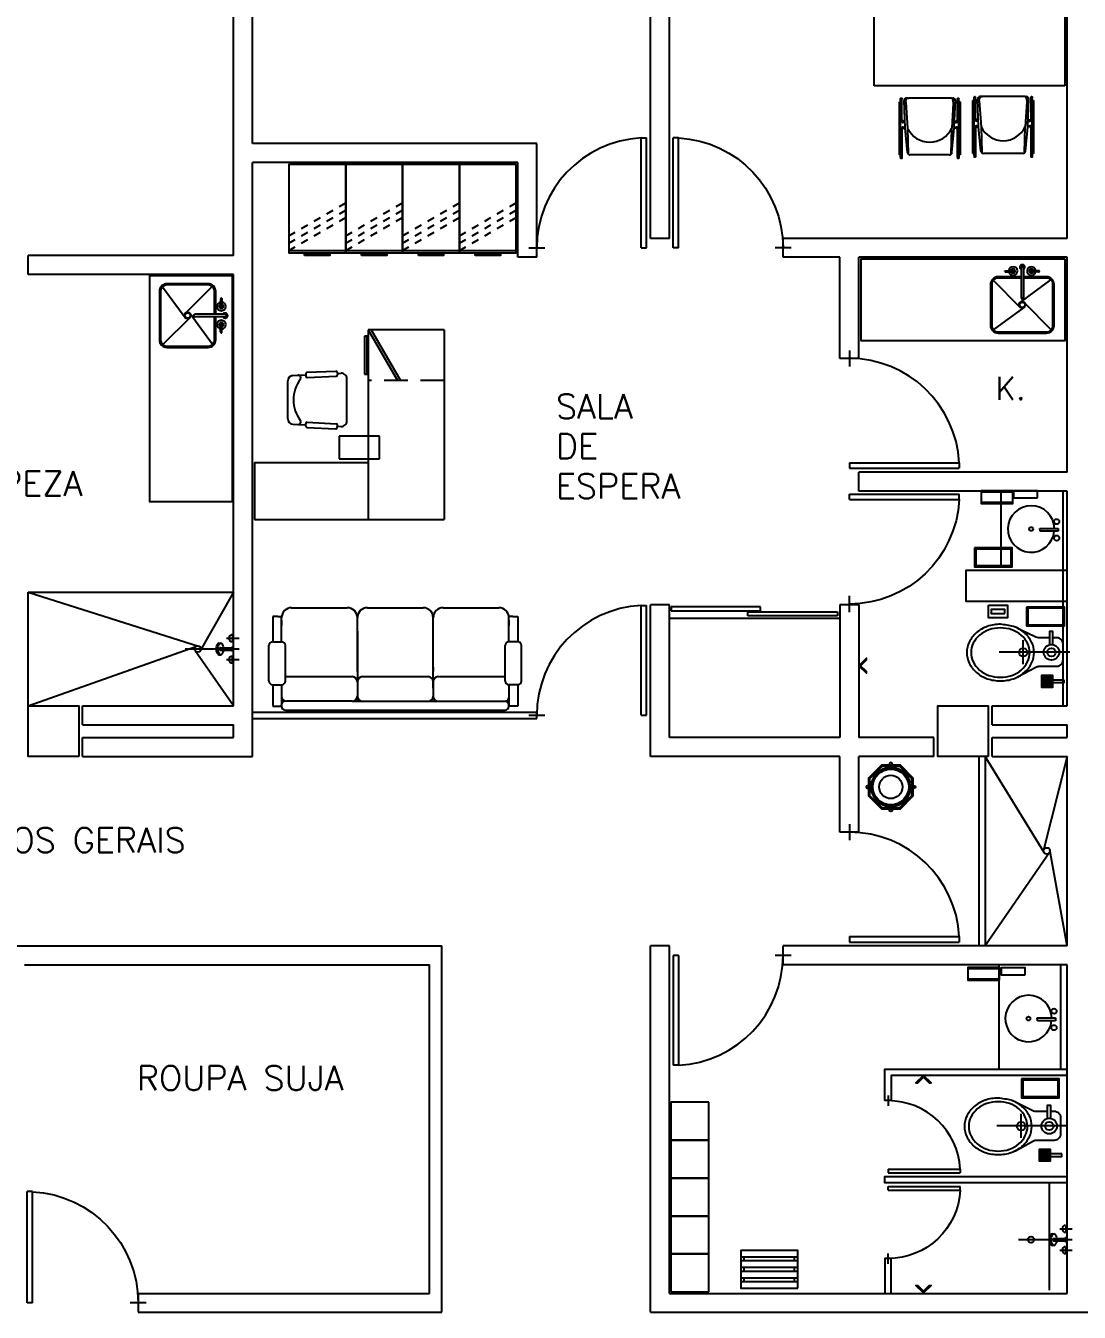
# Model space of a CAD drawing. Extents: x -358 to -207, y -206 to -105.
# Drawn here: x -263.73 to -255.39, y -123.78 to -113.6 of the extents above; entities that cross this region are included whole.
import ezdxf
from ezdxf.enums import TextEntityAlignment as Align

# ---------------------------------------------------------------- set-up
doc = ezdxf.new("R2010")
doc.units = 0
doc.header["$LTSCALE"] = 1.5
doc.header["$MEASUREMENT"] = 0
doc.linetypes.add('HIDDEN2', pattern=[0.1875, 0.125, -0.0625])
doc.layers.get('0').update_dxf_attribs({"linetype": 'CONTINUOUS'})
for name, color, linetype in [('8CMOB01', 8, 'CONTINUOUS'), ('9CCOLUMNA', 5, 'CONTINUOUS'), ('CCCANCEL', 6, 'CONTINUOUS'), ('CCPTAS', 6, 'CONTINUOUS'), ('MSAN', 6, 'CONTINUOUS'), ('MURETE', 4, 'CONTINUOUS'), ('RCMURO01', 3, 'CONTINUOUS'), ('ZCTEXT01', 2, 'CONTINUOUS')]:
    doc.layers.add(name, color=color, linetype=linetype)
doc.styles.add('REG-60', font='ROMANS.shx', dxfattribs={"height": 0.195})
doc.styles.add('REG-80', font='ROMANS.shx', dxfattribs={"height": 0.27})

# ---------------------------------------------------------------- blocks, each defined once
blk = doc.blocks.new('PTA-D')
for p, q in [((0.95, 0), (0.95, 1)), ((0.95, 1), (1, 1)), ((1, 0), (1, 1)), ((-0.073, 0), (0.073, 0)), ((0.95, 0), (1, 0))]:
    blk.add_line(p, q)
blk.add_arc((1.002, -0.001), 1.002, 92.9928, 179.9448)
blk = doc.blocks.new('TARJA')
for p, q in [((-0.014, -0.022), (-0.227, 0.194)), ((0.23, 0.196), (-0.014, 0.018)), ((0.232, -0.198), (0.019, 0.018)), ((0.019, -0.022), (-0.225, -0.2)), ((-0.008, -0.3), (-0.008, -0.06)), ((0.012, -0.3), (0.012, -0.06)), ((-0.134, -0.27), (-0.134, -0.273)), ((-0.134, -0.273), (-0.054, -0.273)), ((-0.127, -0.263), (-0.055, -0.263)), ((0.139, -0.273), (0.058, -0.273)), ((0.132, -0.263), (0.059, -0.263)), ((0.139, -0.27), (0.139, -0.273))]:
    blk.add_line(p, q)
for points in [[(0.012, -0.225), (0.194, -0.225, 0.414214), (0.254, -0.165), (0.254, 0.161, 0.414214), (0.194, 0.221), (-0.19, 0.221, 0.414214), (-0.25, 0.161), (-0.25, -0.165, 0.414214), (-0.19, -0.225), (-0.007, -0.225)], [(0.012, -0.215), (0.194, -0.215, 0.414214), (0.244, -0.165), (0.244, 0.161, 0.414214), (0.194, 0.211), (-0.19, 0.211, 0.414214), (-0.24, 0.161), (-0.24, -0.165, 0.414214), (-0.19, -0.215), (-0.007, -0.215)]]:
    blk.add_lwpolyline(points, format="xyb")
for radius in [0.026, 0.021]:
    blk.add_circle((0.002, -0.002), radius)
for centre, radius, start, end in [((0.002, -0.06), 0.01, 0, 180), ((-0.127, -0.27), 0.00711, 89.9822, 179.9822), ((-0.07, -0.27), 0.0345, 185.2545, 168.7617), ((-0.07, -0.27), 0.0167, 190.9013, 156.3336), ((0.002, -0.3), 0.02, 120, 60), ((0.002, -0.3), 0.01, 180, 0), ((0.075, -0.27), 0.0345, 11.2383, 354.7455), ((0.075, -0.27), 0.0167, 23.6664, 349.0987), ((0.132, -0.27), 0.00711, 0.0178, 90.0178)]:
    blk.add_arc(centre, radius, start, end)
blk = doc.blocks.new('VB')
at = {"layer": 'MSAN'}
for p, q in [((-0.154, 0.147), (-0.138, 0.164)), ((-0.053, 0.046), (-0.154, 0.147)), ((-0.138, 0.164), (-0.037, 0.063)), ((-0.037, 0.063), (-0.053, 0.046))]:
    blk.add_line(p, q, dxfattribs=at)
blk.add_lwpolyline([(-0.128, 0.121), (-0.128, 0.121)], dxfattribs=at)
for centre, radius in [((-0.092, 0.194), 0.0208), ((-0.184, 0.102), 0.0208), ((0, 0), 0.0154)]:
    blk.add_circle(centre, radius, dxfattribs=at)
blk.add_arc((0, 0), 0.184, 136.4231, 129.262, dxfattribs=at)
blk = doc.blocks.new('PAP')
at = {"layer": 'MSAN', "color": 6}
for points in [[(0.144, -0.077), (0.144, 0.073), (-0.156, 0.073), (-0.156, -0.077)], [(0.134, -0.067), (0.134, 0.063), (-0.146, 0.063), (-0.146, -0.067)]]:
    blk.add_lwpolyline(points, close=True, dxfattribs=at)
blk = doc.blocks.new('6')
at = {"layer": 'MSAN'}
blk.add_lwpolyline([(0.014, 0), (0.06, 0.046), (0.06, 0.06), (0, 0), (0.06, -0.06), (0.06, -0.046)], close=True, dxfattribs=at)
blk = doc.blocks.new('BA')
at = {"layer": 'MSAN'}
for p, q in [((-0.227, 0.097), (0.223, 0.097)), ((0.223, 0.064), (-0.227, 0.064)), ((-0.227, 0.014), (0.223, 0.014)), ((-0.202, 0.064), (-0.202, 0.097)), ((-0.202, -0.019), (-0.202, 0.014)), ((0.198, 0.064), (0.198, 0.097)), ((0.198, -0.019), (0.198, 0.014)), ((0.223, -0.019), (-0.227, -0.019)), ((-0.227, -0.069), (0.223, -0.069)), ((0.223, -0.102), (-0.227, -0.102)), ((-0.202, -0.102), (-0.202, -0.069)), ((0.198, -0.102), (0.198, -0.069))]:
    blk.add_line(p, q, dxfattribs=at)
blk.add_lwpolyline([(0.223, -0.152), (0.223, -0.102), (0.223, -0.069), (0.223, -0.019), (0.223, 0.014), (0.223, 0.064), (0.223, 0.097), (0.223, 0.148), (-0.227, 0.148), (-0.227, 0.097), (-0.227, 0.064), (-0.227, 0.014), (-0.227, -0.019), (-0.227, -0.069), (-0.227, -0.102), (-0.227, -0.152)], close=True, dxfattribs=at)
blk = doc.blocks.new('J')
at = {"layer": 'MSAN'}
blk.add_lwpolyline([(-0.026, -0.097), (0.03, -0.097), (0.03, 0.093), (-0.026, 0.093)], close=True, dxfattribs=at)
blk = doc.blocks.new('8')
at = {"layer": 'MSAN'}
for p, q in [((0.123, 0.04), (-0.127, 0.04)), ((-0.127, -0.04), (0.123, -0.04))]:
    blk.add_line(p, q, dxfattribs=at)
blk.add_lwpolyline([(0.123, -0.05), (0.123, 0.05), (-0.127, 0.05), (-0.127, -0.05)], close=True, dxfattribs=at)
blk = doc.blocks.new('4')
at = {"layer": 'MSAN'}
for p, q in [((0, 0.045), (0, -0.514)), ((-0.054, -0.088), (-0.163, -0.088)), ((0.276, -0.102), (0.186, -0.102)), ((0.241, -0.09), (0.221, -0.09)), ((-0.163, -0.115), (-0.056, -0.115)), ((0.276, -0.112), (0.186, -0.112)), ((0.276, -0.122), (0.186, -0.122)), ((0.276, -0.132), (0.186, -0.132)), ((0.276, -0.142), (0.186, -0.142)), ((0.276, -0.152), (0.186, -0.152)), ((0.276, -0.162), (0.186, -0.162)), ((0.276, -0.172), (0.186, -0.172)), ((0.095, -0.323), (-0.096, -0.323))]:
    blk.add_line(p, q, dxfattribs=at)
blk.add_lwpolyline([(0.221, 0), (0.221, -0.09), (0.186, -0.09), (0.186, -0.18), (0.276, -0.18), (0.276, -0.09), (0.241, -0.09), (0.241, 0)], close=True, dxfattribs=at)
blk.add_lwpolyline([(0.196, -0.368), (0.118, -0.224, -0.124861), (0.112, -0.2), (0.112, -0.058, 0.414214), (0.063, -0.008), (-0.064, -0.008, 0.414214), (-0.114, -0.058), (-0.114, -0.088), (-0.163, -0.088), (-0.163, -0.115), (-0.114, -0.115), (-0.114, -0.202, -0.109858), (-0.118, -0.223), (-0.174, -0.341, 0.061992), (-0.203, -0.4, 0.020986), (-0.221, -0.504, 0.083945), (-0.203, -0.608, 0.09123), (-0.155, -0.693, 0.103863), (-0.08, -0.751, 0.114983), (0.003, -0.771, 0.114983), (0.087, -0.751, 0.103863), (0.162, -0.693, 0.09123), (0.21, -0.608, 0.083945), (0.227, -0.504, 0.083945), (0.21, -0.4, 0.048605), (0.188, -0.353)], format="xyb", dxfattribs=at)
for points in [[(-0.08, -0.751, 0.114983), (0.003, -0.771, 0.114983), (0.087, -0.751, 0.103863), (0.162, -0.693, 0.09123), (0.21, -0.608, 0.083945), (0.227, -0.504, 0.083945), (0.21, -0.4, 0.09123), (0.162, -0.316, 0.103863), (0.087, -0.257, 0.114983), (0.003, -0.238, 0.114983), (-0.08, -0.257, 0.103863), (-0.155, -0.316, 0.09123), (-0.203, -0.4, 0.020986), (-0.221, -0.504, 0.083945), (-0.203, -0.608, 0.09123), (-0.155, -0.693, 0.103863)], [(0.003, -0.272, 0.114859), (-0.07, -0.289, 0.103833), (-0.135, -0.34, 0.091287), (-0.177, -0.414, 0.084042), (-0.192, -0.504, 0.084042), (-0.177, -0.595, 0.091287), (-0.135, -0.669, 0.103833), (-0.07, -0.72, 0.114859), (0.003, -0.737, 0.114859), (0.077, -0.72, 0.103833), (0.142, -0.669, 0.091287), (0.184, -0.595, 0.084042), (0.199, -0.504, 0.084042), (0.184, -0.414, 0.091287), (0.142, -0.34, 0.103833), (0.077, -0.289, 0.114859)]]:
    blk.add_lwpolyline(points, format="xyb", close=True, dxfattribs=at)
for centre, radius in [((0.001, -0.1), 0.0616), ((0.001, -0.1), 0.0329), ((0.002, -0.323), 0.0335)]:
    blk.add_circle(centre, radius, dxfattribs=at)
blk = doc.blocks.new('2')
at = {"layer": 'MSAN'}
for points in [[(0.067, -0.053), (-0.083, -0.053), (-0.083, 0.047), (0.067, 0.047)], [(-0.063, 0.012), (-0.063, -0.018), (0.047, -0.018), (0.047, 0.012)]]:
    blk.add_lwpolyline(points, close=True, dxfattribs=at)

msp = doc.modelspace()

# ---------------------------------------------------------------- linework, layer by layer
at = {"layer": '8CMOB01', "color": 8}
for p, q in [((-257.013, -114.072), (-257.013, -113.322)), ((-255.503, -113.322), (-255.503, -114.072)), ((-255.503, -114.072), (-257.013, -114.072)), ((-256.804, -114.199), (-256.814, -114.199)), ((-256.814, -114.619), (-256.814, -114.199)), ((-256.804, -114.181), (-256.804, -114.173)), ((-256.804, -114.342), (-256.804, -114.181)), ((-256.794, -114.181), (-256.794, -114.173)), ((-256.794, -114.342), (-256.794, -114.181)), ((-256.769, -114.409), (-256.777, -114.19)), ((-256.764, -114.202), (-256.764, -114.189)), ((-256.764, -114.202), (-256.749, -114.409)), ((-256.749, -114.169), (-256.757, -114.169)), ((-256.749, -114.169), (-256.738, -114.169)), ((-256.408, -114.169), (-256.744, -114.169)), ((-256.417, -114.169), (-256.417, -114.169)), ((-256.399, -114.169), (-256.417, -114.169)), ((-256.399, -114.169), (-256.391, -114.169)), ((-256.388, -114.209), (-256.399, -114.409)), ((-256.388, -114.198), (-256.388, -114.189)), ((-256.388, -114.198), (-256.388, -114.209)), ((-256.379, -114.399), (-256.371, -114.19)), ((-256.354, -114.18), (-256.354, -114.173)), ((-256.354, -114.18), (-256.354, -114.18)), ((-256.354, -114.342), (-256.354, -114.18)), ((-256.354, -114.18), (-256.354, -114.342)), ((-256.344, -114.18), (-256.344, -114.173)), ((-256.344, -114.18), (-256.344, -114.18)), ((-256.344, -114.342), (-256.344, -114.18)), ((-256.344, -114.199), (-256.344, -114.18)), ((-256.334, -114.199), (-256.344, -114.199)), ((-256.334, -114.199), (-256.344, -114.199)), ((-256.334, -114.199), (-256.344, -114.199)), ((-256.344, -114.199), (-256.344, -114.229)), ((-256.334, -114.199), (-256.344, -114.199)), ((-256.334, -114.199), (-256.344, -114.199)), ((-256.334, -114.619), (-256.334, -114.199)), ((-256.334, -114.199), (-256.334, -114.619)), ((-256.222, -114.188), (-256.232, -114.188)), ((-256.232, -114.608), (-256.232, -114.188)), ((-256.222, -114.17), (-256.222, -114.162)), ((-256.222, -114.331), (-256.222, -114.17)), ((-256.212, -114.17), (-256.212, -114.162)), ((-256.212, -114.331), (-256.212, -114.17)), ((-256.187, -114.398), (-256.195, -114.179)), ((-256.182, -114.191), (-256.182, -114.178)), ((-256.182, -114.191), (-256.167, -114.398)), ((-256.167, -114.158), (-256.175, -114.158)), ((-256.167, -114.158), (-256.157, -114.158)), ((-255.826, -114.158), (-256.162, -114.158)), ((-255.835, -114.158), (-255.835, -114.158)), ((-255.817, -114.158), (-255.835, -114.158)), ((-255.817, -114.158), (-255.809, -114.158)), ((-255.806, -114.198), (-255.817, -114.398)), ((-255.806, -114.187), (-255.806, -114.178)), ((-255.806, -114.187), (-255.806, -114.198)), ((-255.797, -114.388), (-255.789, -114.179)), ((-255.772, -114.169), (-255.772, -114.162)), ((-255.772, -114.169), (-255.772, -114.169)), ((-255.772, -114.331), (-255.772, -114.169)), ((-255.772, -114.169), (-255.772, -114.331)), ((-255.762, -114.169), (-255.762, -114.162)), ((-255.762, -114.169), (-255.762, -114.169)), ((-255.762, -114.331), (-255.762, -114.169)), ((-255.762, -114.188), (-255.762, -114.169)), ((-255.752, -114.188), (-255.762, -114.188)), ((-255.752, -114.188), (-255.762, -114.188)), ((-255.752, -114.188), (-255.762, -114.188)), ((-255.762, -114.188), (-255.762, -114.218)), ((-255.752, -114.188), (-255.762, -114.188)), ((-255.752, -114.188), (-255.762, -114.188)), ((-255.752, -114.608), (-255.752, -114.188)), ((-255.752, -114.188), (-255.752, -114.608)), ((-256.804, -114.421), (-256.804, -114.324)), ((-256.771, -114.352), (-256.784, -114.352)), ((-256.377, -114.352), (-256.364, -114.352)), ((-256.344, -114.419), (-256.344, -114.342)), ((-256.222, -114.41), (-256.222, -114.313)), ((-256.222, -114.388), (-256.222, -114.351)), ((-256.189, -114.341), (-256.202, -114.341)), ((-256.189, -114.351), (-256.202, -114.351)), ((-255.795, -114.341), (-255.782, -114.341)), ((-255.795, -114.351), (-255.782, -114.351)), ((-255.772, -114.351), (-255.772, -114.351)), ((-255.762, -114.408), (-255.762, -114.331)), ((-256.804, -114.399), (-256.804, -114.362)), ((-256.804, -114.399), (-256.804, -114.421)), ((-256.804, -114.409), (-256.804, -114.399)), ((-256.804, -114.409), (-256.804, -114.43)), ((-256.804, -114.636), (-256.804, -114.419)), ((-256.804, -114.43), (-256.804, -114.644)), ((-256.794, -114.619), (-256.794, -114.419)), ((-256.794, -114.419), (-256.794, -114.435)), ((-256.794, -114.435), (-256.794, -114.619)), ((-256.771, -114.362), (-256.784, -114.362)), ((-256.784, -114.399), (-256.769, -114.399)), ((-256.784, -114.409), (-256.769, -114.409)), ((-256.769, -114.409), (-256.784, -114.409)), ((-256.75, -114.599), (-256.769, -114.409)), ((-256.749, -114.409), (-256.744, -114.613)), ((-256.404, -114.613), (-256.399, -114.409)), ((-256.399, -114.409), (-256.399, -114.409)), ((-256.398, -114.599), (-256.379, -114.409)), ((-256.379, -114.399), (-256.379, -114.409)), ((-256.379, -114.399), (-256.364, -114.399)), ((-256.364, -114.409), (-256.379, -114.409)), ((-256.364, -114.409), (-256.379, -114.409)), ((-256.377, -114.362), (-256.364, -114.362)), ((-256.354, -114.362), (-256.354, -114.362)), ((-256.354, -114.419), (-256.354, -114.636)), ((-256.354, -114.637), (-256.354, -114.419)), ((-256.344, -114.419), (-256.344, -114.636)), ((-256.222, -114.388), (-256.222, -114.41)), ((-256.222, -114.398), (-256.222, -114.388)), ((-256.222, -114.398), (-256.222, -114.419)), ((-256.222, -114.625), (-256.222, -114.408)), ((-256.222, -114.419), (-256.222, -114.633)), ((-256.212, -114.608), (-256.212, -114.408)), ((-256.212, -114.408), (-256.212, -114.425)), ((-256.212, -114.425), (-256.212, -114.608)), ((-256.202, -114.388), (-256.188, -114.388)), ((-256.202, -114.398), (-256.187, -114.398)), ((-256.187, -114.398), (-256.202, -114.398)), ((-256.168, -114.589), (-256.187, -114.398)), ((-256.167, -114.398), (-256.162, -114.602)), ((-255.823, -114.602), (-255.817, -114.398)), ((-255.817, -114.398), (-255.817, -114.398)), ((-255.816, -114.589), (-255.797, -114.398)), ((-255.797, -114.388), (-255.797, -114.398)), ((-255.797, -114.388), (-255.782, -114.388)), ((-255.782, -114.398), (-255.797, -114.398)), ((-255.782, -114.398), (-255.797, -114.398)), ((-255.772, -114.408), (-255.772, -114.625)), ((-255.772, -114.626), (-255.772, -114.408)), ((-255.762, -114.408), (-255.762, -114.625)), ((-256.804, -114.619), (-256.814, -114.619)), ((-256.804, -114.636), (-256.804, -114.644)), ((-256.794, -114.619), (-256.794, -114.636)), ((-256.794, -114.636), (-256.794, -114.644)), ((-256.418, -114.619), (-256.73, -114.619)), ((-256.398, -114.599), (-256.398, -114.599)), ((-256.354, -114.636), (-256.354, -114.633)), ((-256.354, -114.637), (-256.354, -114.64)), ((-256.354, -114.64), (-256.354, -114.644)), ((-256.344, -114.619), (-256.344, -114.589)), ((-256.334, -114.619), (-256.344, -114.619)), ((-256.334, -114.619), (-256.344, -114.619)), ((-256.344, -114.619), (-256.344, -114.636)), ((-256.334, -114.619), (-256.344, -114.619)), ((-256.334, -114.619), (-256.344, -114.619)), ((-256.334, -114.619), (-256.344, -114.619)), ((-256.344, -114.635), (-256.344, -114.644)), ((-256.344, -114.635), (-256.344, -114.636)), ((-256.222, -114.608), (-256.232, -114.608)), ((-256.222, -114.625), (-256.222, -114.633)), ((-256.212, -114.608), (-256.212, -114.625)), ((-256.212, -114.625), (-256.212, -114.633)), ((-255.836, -114.608), (-256.148, -114.608)), ((-255.816, -114.589), (-255.816, -114.589)), ((-255.772, -114.625), (-255.772, -114.622)), ((-255.772, -114.626), (-255.772, -114.629)), ((-255.772, -114.629), (-255.772, -114.633)), ((-255.762, -114.608), (-255.762, -114.578)), ((-255.752, -114.608), (-255.762, -114.608)), ((-255.752, -114.608), (-255.762, -114.608)), ((-255.762, -114.608), (-255.762, -114.625)), ((-255.752, -114.608), (-255.762, -114.608)), ((-255.752, -114.608), (-255.762, -114.608)), ((-255.752, -114.608), (-255.762, -114.608)), ((-255.762, -114.624), (-255.762, -114.633)), ((-255.762, -114.624), (-255.762, -114.625)), ((-261.048, -116.055), (-261.048, -116.355)), ((-261.028, -116.055), (-261.048, -116.055)), ((-261.028, -116.355), (-261.028, -116.055)), ((-261.018, -116.005), (-261.018, -117.505)), ((-261.018, -116.005), (-260.787, -116.405)), ((-260.418, -116.005), (-261.018, -116.005)), ((-260.995, -116.005), (-260.764, -116.405)), ((-260.418, -116.005), (-260.418, -117.505)), ((-261.615, -116.365), (-261.514, -116.36)), ((-261.514, -116.35), (-261.513, -116.37)), ((-261.505, -116.34), (-261.275, -116.33)), ((-261.503, -116.38), (-261.273, -116.37)), ((-261.264, -116.339), (-261.263, -116.359)), ((-261.264, -116.349), (-261.233, -116.348)), ((-261.188, -116.726), (-261.188, -116.39)), ((-261.048, -116.355), (-261.028, -116.355)), ((-261.656, -116.709), (-261.656, -116.408)), ((-261.615, -116.751), (-261.514, -116.756)), ((-261.514, -116.766), (-261.513, -116.746)), ((-261.505, -116.776), (-261.275, -116.787)), ((-261.503, -116.736), (-261.273, -116.747)), ((-261.264, -116.777), (-261.263, -116.757)), ((-261.264, -116.767), (-261.233, -116.769)), ((-260.929, -116.845), (-261.249, -116.845)), ((-261.249, -116.845), (-261.249, -117.025)), ((-260.929, -117.025), (-260.929, -116.845)), ((-261.918, -117.055), (-261.918, -117.505)), ((-261.918, -117.055), (-261.018, -117.055)), ((-261.249, -117.025), (-260.929, -117.025)), ((-261.918, -117.505), (-260.418, -117.505)), ((-261.625, -118.203), (-261.185, -118.203)), ((-261.025, -118.203), (-260.585, -118.203)), ((-260.871, -118.203), (-260.871, -118.203)), ((-260.425, -118.203), (-259.985, -118.203)), ((-260.425, -118.203), (-259.985, -118.203)), ((-257.914, -118.197), (-258.62, -118.197)), ((-258.62, -118.197), (-258.62, -118.227)), ((-257.914, -118.227), (-257.914, -118.197)), ((-261.775, -118.273), (-261.775, -118.473)), ((-261.735, -118.273), (-261.775, -118.273)), ((-261.735, -118.273), (-261.705, -118.273)), ((-261.705, -118.303), (-261.705, -118.283)), ((-261.705, -118.303), (-261.705, -118.344)), ((-261.705, -118.473), (-261.705, -118.303)), ((-261.105, -118.388), (-261.105, -118.283)), ((-260.505, -118.388), (-260.505, -118.283)), ((-259.875, -118.273), (-259.905, -118.273)), ((-259.905, -118.303), (-259.905, -118.283)), ((-259.905, -118.388), (-259.905, -118.283)), ((-259.905, -118.473), (-259.905, -118.303)), ((-259.905, -118.303), (-259.905, -118.344)), ((-259.875, -118.273), (-259.835, -118.273)), ((-259.835, -118.273), (-259.835, -118.473)), ((-258.635, -118.287), (-257.285, -118.287)), ((-258.62, -118.227), (-257.914, -118.227)), ((-258.014, -118.267), (-258.014, -118.237)), ((-258.014, -118.237), (-257.303, -118.237)), ((-257.303, -118.267), (-258.014, -118.267)), ((-257.303, -118.237), (-257.303, -118.267)), ((-261.105, -118.709), (-261.105, -118.353)), ((-261.105, -118.388), (-261.105, -118.943)), ((-260.505, -118.839), (-260.505, -118.353)), ((-261.805, -118.783), (-261.805, -118.503)), ((-261.775, -118.473), (-261.705, -118.473)), ((-261.675, -118.783), (-261.675, -118.503)), ((-259.935, -118.783), (-259.935, -118.503)), ((-259.835, -118.473), (-259.905, -118.473)), ((-259.805, -118.783), (-259.805, -118.503)), ((-261.105, -118.673), (-261.105, -118.82)), ((-260.505, -118.673), (-260.505, -118.709)), ((-261.775, -118.813), (-261.775, -118.983)), ((-261.775, -118.813), (-261.705, -118.813)), ((-261.705, -118.813), (-261.705, -118.903)), ((-261.674, -118.749), (-261.145, -118.749)), ((-261.105, -118.789), (-261.105, -118.903)), ((-261.065, -118.749), (-260.545, -118.749)), ((-260.505, -118.789), (-260.505, -118.903)), ((-260.465, -118.749), (-259.933, -118.749)), ((-259.835, -118.813), (-259.905, -118.813)), ((-259.905, -118.813), (-259.905, -118.984)), ((-259.905, -118.817), (-259.905, -118.914)), ((-259.835, -118.813), (-259.835, -118.983)), ((-261.705, -118.903), (-261.705, -118.983)), ((-261.775, -118.983), (-261.705, -118.983)), ((-261.705, -118.983), (-261.705, -118.973)), ((-261.675, -119.013), (-259.935, -119.013)), ((-261.146, -118.944), (-261.057, -118.944)), ((-261.057, -118.944), (-259.935, -118.944)), ((-260.546, -118.944), (-260.457, -118.944)), ((-259.905, -118.983), (-259.905, -118.974)), ((-259.835, -118.983), (-259.905, -118.983))]:
    msp.add_line(p, q, dxfattribs=at)
at = {"layer": '8CMOB01'}
for p, q in [((-261.347, -115.087), (-261.297, -115.058)), ((-261.247, -115.029), (-261.197, -115)), ((-261.247, -115.087), (-261.197, -115.058)), ((-260.897, -115.087), (-260.847, -115.058)), ((-260.797, -115.029), (-260.747, -115)), ((-260.797, -115.087), (-260.747, -115.058)), ((-260.447, -115.087), (-260.397, -115.058)), ((-260.347, -115.029), (-260.297, -115)), ((-260.347, -115.087), (-260.297, -115.058)), ((-259.997, -115.087), (-259.947, -115.058)), ((-259.897, -115.029), (-259.847, -115)), ((-259.897, -115.087), (-259.847, -115.058)), ((-261.447, -115.145), (-261.397, -115.116)), ((-261.347, -115.145), (-261.297, -115.116)), ((-261.247, -115.145), (-261.197, -115.116)), ((-260.997, -115.145), (-260.947, -115.116)), ((-260.897, -115.145), (-260.847, -115.116)), ((-260.797, -115.145), (-260.747, -115.116)), ((-260.547, -115.145), (-260.497, -115.116)), ((-260.447, -115.145), (-260.397, -115.116)), ((-260.347, -115.145), (-260.297, -115.116)), ((-260.097, -115.145), (-260.047, -115.116)), ((-259.997, -115.145), (-259.947, -115.116)), ((-259.897, -115.145), (-259.847, -115.116)), ((-261.647, -115.26), (-261.597, -115.231)), ((-261.547, -115.202), (-261.497, -115.173)), ((-261.547, -115.26), (-261.497, -115.231)), ((-261.447, -115.202), (-261.397, -115.173)), ((-261.447, -115.26), (-261.397, -115.231)), ((-261.347, -115.202), (-261.297, -115.173)), ((-261.197, -115.26), (-261.147, -115.231)), ((-261.097, -115.202), (-261.047, -115.173)), ((-261.097, -115.26), (-261.047, -115.231)), ((-260.997, -115.202), (-260.947, -115.173)), ((-260.997, -115.26), (-260.947, -115.231)), ((-260.897, -115.202), (-260.847, -115.173)), ((-260.747, -115.26), (-260.697, -115.231)), ((-260.647, -115.202), (-260.597, -115.173)), ((-260.647, -115.26), (-260.597, -115.231)), ((-260.547, -115.202), (-260.497, -115.173)), ((-260.547, -115.26), (-260.497, -115.231)), ((-260.447, -115.202), (-260.397, -115.173)), ((-260.297, -115.26), (-260.247, -115.231)), ((-260.197, -115.202), (-260.147, -115.173)), ((-260.197, -115.26), (-260.147, -115.231)), ((-260.097, -115.202), (-260.047, -115.173)), ((-260.097, -115.26), (-260.047, -115.231)), ((-259.997, -115.202), (-259.947, -115.173)), ((-261.647, -115.318), (-261.597, -115.289)), ((-261.647, -115.375), (-261.597, -115.347)), ((-261.547, -115.318), (-261.497, -115.289)), ((-261.197, -115.318), (-261.147, -115.289)), ((-261.197, -115.375), (-261.147, -115.347)), ((-261.097, -115.318), (-261.047, -115.289)), ((-260.747, -115.318), (-260.697, -115.289)), ((-260.747, -115.375), (-260.697, -115.347)), ((-260.647, -115.318), (-260.597, -115.289)), ((-260.297, -115.318), (-260.247, -115.289)), ((-260.297, -115.375), (-260.247, -115.347)), ((-260.197, -115.318), (-260.147, -115.289)), ((-261.647, -115.375), (-261.197, -115.375)), ((-261.197, -115.375), (-260.747, -115.375)), ((-260.747, -115.375), (-260.297, -115.375)), ((-260.297, -115.375), (-259.847, -115.375))]:
    msp.add_line(p, q, dxfattribs=at)
at = {"layer": '8CMOB01', "color": 8, "linetype": 'HIDDEN2'}
msp.add_line((-260.418, -116.405), (-261.018, -116.405), dxfattribs=at)
at = {"layer": '8CMOB01', "color": 8, "linetype": 'Continuous'}
msp.add_line((-261.145, -118.943), (-261.665, -118.943), dxfattribs=at)
at = {"layer": '8CMOB01'}
for points in [[(-261.197, -114.695), (-261.647, -114.695), (-261.647, -115.395), (-261.197, -115.395)], [(-260.747, -114.695), (-261.197, -114.695), (-261.197, -115.395), (-260.747, -115.395)], [(-260.297, -114.695), (-260.747, -114.695), (-260.747, -115.395), (-260.297, -115.395)], [(-259.847, -114.695), (-260.297, -114.695), (-260.297, -115.395), (-259.847, -115.395)], [(-261.522, -115.415), (-261.522, -115.405), (-261.322, -115.405), (-261.322, -115.415)], [(-261.072, -115.415), (-261.072, -115.405), (-260.872, -115.405), (-260.872, -115.415)], [(-260.622, -115.415), (-260.622, -115.405), (-260.422, -115.405), (-260.422, -115.415)], [(-260.172, -115.415), (-260.172, -115.405), (-259.972, -115.405), (-259.972, -115.415)], [(-262.097, -117.365), (-262.747, -117.365), (-262.747, -115.574), (-262.097, -115.574)], [(-257.057, -119.695), (-257.057, -119.55), (-256.954, -119.447), (-256.809, -119.447), (-256.707, -119.55), (-256.707, -119.695), (-256.809, -119.797), (-256.954, -119.797)], [(-257.047, -119.691), (-257.047, -119.554), (-256.95, -119.457), (-256.814, -119.457), (-256.717, -119.554), (-256.717, -119.691), (-256.814, -119.787), (-256.95, -119.787)], [(-257.037, -119.637), (-257.042, -119.637), (-257.042, -119.607), (-257.037, -119.607)], [(-256.727, -119.637), (-256.722, -119.637), (-256.722, -119.607), (-256.727, -119.607)]]:
    msp.add_lwpolyline(points, close=True, dxfattribs=at)
at = {"layer": '8CMOB01', "color": 8}
msp.add_lwpolyline([(-255.505, -115.442), (-255.505, -116.092), (-257.117, -116.092), (-257.117, -115.442)], close=True, dxfattribs=at)
at = {"layer": '8CMOB01'}
for points in [[(-256.872, -119.447), (-256.872, -119.437, 1), (-256.892, -119.437), (-256.892, -119.447)], [(-257.057, -119.612), (-257.067, -119.612, 1), (-257.067, -119.632), (-257.057, -119.632)], [(-257.037, -119.622), (-257.032, -119.622, 1), (-256.732, -119.622), (-256.727, -119.622)], [(-256.707, -119.612), (-256.697, -119.612, -1), (-256.697, -119.632), (-256.707, -119.632)], [(-256.872, -119.797), (-256.872, -119.807, -1), (-256.892, -119.807), (-256.892, -119.797)]]:
    msp.add_lwpolyline(points, format="xyb", dxfattribs=at)
at = {"layer": '8CMOB01', "color": 8}
for centre in [(-256.799, -114.174), (-256.349, -114.174), (-256.217, -114.163), (-255.767, -114.163), (-256.799, -114.644), (-256.349, -114.644), (-256.217, -114.633), (-255.767, -114.633)]:
    msp.add_circle(centre, 0.005, dxfattribs=at)
at = {"layer": '8CMOB01'}
for radius in [0.155, 0.142, 0.092]:
    msp.add_circle((-256.882, -119.622), radius, dxfattribs=at)
at = {"layer": '8CMOB01', "color": 8}
for centre, radius, start, end in [((-256.757, -114.189), 0.02, 90, 184.7636), ((-256.744, -114.189), 0.02, 90, 180), ((-256.408, -114.189), 0.02, 360, 90), ((-256.391, -114.189), 0.02, 355.2364, 90), ((-256.175, -114.178), 0.02, 90, 184.7636), ((-256.162, -114.178), 0.02, 90, 180), ((-255.826, -114.178), 0.02, 360, 90), ((-255.809, -114.178), 0.02, 355.2364, 90), ((-256.784, -114.342), 0.02, 180, 270), ((-256.784, -114.342), 0.01, 180, 270), ((-256.364, -114.342), 0.02, 270, 360), ((-256.364, -114.342), 0.01, 270, 360), ((-256.202, -114.331), 0.02, 180, 270), ((-256.202, -114.331), 0.01, 180, 270), ((-255.782, -114.331), 0.02, 270, 360), ((-255.782, -114.331), 0.01, 270, 360), ((-256.784, -114.419), 0.02, 90, 180), ((-256.784, -114.419), 0.01, 90, 180), ((-256.574, -114.324), 0.194, 205.6954, 334.3046), ((-256.364, -114.419), 0.02, 360, 90), ((-256.364, -114.419), 0.01, 360, 90), ((-256.364, -114.419), 0.01, 360, 90), ((-256.202, -114.408), 0.02, 90, 180), ((-256.202, -114.408), 0.01, 90, 180), ((-255.992, -114.313), 0.194, 205.6954, 334.3046), ((-255.782, -114.408), 0.02, 360, 90), ((-255.782, -114.408), 0.01, 360, 90), ((-255.782, -114.408), 0.01, 360, 90), ((-256.73, -114.599), 0.02, 182.7263, 270), ((-256.418, -114.599), 0.02, 270, 357.2737), ((-256.148, -114.588), 0.02, 182.7263, 270), ((-255.836, -114.588), 0.02, 270, 357.2737), ((-261.613, -116.408), 0.0425, 92.6026, 180), ((-261.573, -116.383), 0.02, 330.1097, 95.8735), ((-261.504, -116.35), 0.01, 92.6026, 182.6026), ((-261.503, -116.37), 0.01, 182.6026, 272.6026), ((-261.274, -116.34), 0.01, 2.6026, 92.6026), ((-261.273, -116.36), 0.01, 272.6026, 2.6026), ((-261.231, -116.39), 0.0425, 0, 92.6026), ((-261.339, -116.558), 0.272, 142.7818, 217.325), ((-261.613, -116.709), 0.0425, 180, 267.3974), ((-261.573, -116.733), 0.02, 264.1265, 29.8903), ((-261.504, -116.766), 0.01, 177.3974, 267.3974), ((-261.503, -116.746), 0.01, 87.3974, 177.3974), ((-261.274, -116.777), 0.01, 267.3974, 357.3974), ((-261.273, -116.757), 0.01, 357.3974, 87.3974), ((-261.231, -116.726), 0.0425, 267.3974, 0), ((-261.625, -118.283), 0.08, 90, 180), ((-261.185, -118.283), 0.08, 0, 90), ((-261.025, -118.283), 0.08, 90, 180), ((-260.585, -118.283), 0.08, 0, 90), ((-260.425, -118.283), 0.08, 90, 180), ((-260.425, -118.283), 0.08, 90, 180), ((-259.985, -118.283), 0.08, 0, 90), ((-261.775, -118.503), 0.03, 90, 180), ((-261.705, -118.503), 0.03, 0, 90), ((-259.905, -118.503), 0.03, 90, 180), ((-259.835, -118.503), 0.03, 0, 90), ((-261.775, -118.783), 0.03, 180, 270), ((-261.705, -118.783), 0.03, 270, 0), ((-261.145, -118.789), 0.04, 0, 90), ((-261.065, -118.789), 0.04, 90, 180), ((-260.545, -118.789), 0.04, 0, 90), ((-260.465, -118.789), 0.04, 90, 180), ((-259.905, -118.783), 0.03, 180, 270), ((-259.835, -118.783), 0.03, 270, 0), ((-261.665, -118.903), 0.04, 180, 270), ((-261.145, -118.903), 0.04, 270, 0), ((-261.065, -118.903), 0.04, 180, 270), ((-260.545, -118.903), 0.04, 270, 0), ((-260.465, -118.903), 0.04, 180, 270), ((-259.935, -118.914), 0.03, 270, 0), ((-261.675, -118.973), 0.03, 90, 180), ((-261.675, -118.983), 0.03, 180, 270), ((-259.935, -118.974), 0.03, 0, 90), ((-259.935, -118.983), 0.03, 270, 0)]:
    msp.add_arc(centre, radius, start, end, dxfattribs=at)
at = {"layer": '9CCOLUMNA'}
for points in [[(-263.31, -119.38), (-263.71, -119.38), (-263.71, -118.98), (-263.31, -118.98)], [(-256.11, -119.38), (-256.51, -119.38), (-256.51, -118.98), (-256.11, -118.98)]]:
    msp.add_lwpolyline(points, close=True, dxfattribs=at)
at = {"layer": 'CCCANCEL', "color": 6}
for points in [[(-255.485, -121.905), (-256.878, -121.905), (-256.878, -122.105), (-256.928, -122.105), (-256.928, -121.855), (-255.485, -121.855)], [(-255.485, -122.755), (-256.928, -122.755), (-256.928, -122.705), (-255.485, -122.705)], [(-256.878, -123.63), (-256.878, -123.355), (-256.928, -123.355), (-256.928, -123.63)]]:
    msp.add_lwpolyline(points, dxfattribs=at)
at = {"layer": 'CCPTAS'}
for p, q in [((-261.935, -119.03), (-259.685, -119.03)), ((-259.685, -119.08), (-259.685, -119.03)), ((-261.935, -119.08), (-259.685, -119.08))]:
    msp.add_line(p, q, dxfattribs=at)
at = {"layer": 'MSAN'}
for p, q in [((-256.01, -117.28), (-256.01, -117.88)), ((-255.52, -117.28), (-255.52, -118.98)), ((-256.028, -121.03), (-256.028, -121.855)), ((-255.538, -121.03), (-255.538, -121.855)), ((-255.628, -122.755), (-255.628, -123.605))]:
    msp.add_line(p, q, dxfattribs=at)
at = {"layer": 'MSAN', "color": 6}
for p, q in [((-263.71, -118.08), (-262.085, -118.08)), ((-263.71, -118.08), (-262.355, -118.509)), ((-263.71, -118.98), (-263.71, -118.08)), ((-262.085, -118.08), (-262.346, -118.54)), ((-262.093, -118.417), (-262.093, -118.474)), ((-263.71, -118.98), (-262.384, -118.51)), ((-262.2, -118.485), (-262.186, -118.485)), ((-262.189, -118.52), (-262.092, -118.52)), ((-262.141, -118.445), (-262.041, -118.445)), ((-262.092, -118.51), (-262.084, -118.51)), ((-262.092, -118.55), (-262.092, -118.51)), ((-262.467, -118.53), (-262.041, -118.53)), ((-262.085, -118.98), (-262.389, -118.544)), ((-262.2, -118.575), (-262.186, -118.575)), ((-262.189, -118.54), (-262.092, -118.54)), ((-262.141, -118.614), (-262.041, -118.614)), ((-262.093, -118.642), (-262.093, -118.586)), ((-262.092, -118.55), (-262.084, -118.55)), ((-256.185, -119.38), (-256.185, -120.88)), ((-256.135, -119.38), (-256.135, -120.88)), ((-255.668, -120.142), (-256.135, -119.38)), ((-255.485, -119.38), (-255.672, -120.123)), ((-255.626, -120.14), (-256.135, -120.88)), ((-255.485, -120.88), (-255.624, -120.12)), ((-258.622, -122.118), (-258.622, -122.418)), ((-258.322, -122.118), (-258.622, -122.118)), ((-258.322, -122.418), (-258.322, -122.118)), ((-258.622, -122.418), (-258.322, -122.418)), ((-258.322, -122.418), (-258.622, -122.418)), ((-258.622, -122.418), (-258.622, -122.718)), ((-258.322, -122.718), (-258.322, -122.418)), ((-258.322, -122.718), (-258.622, -122.718)), ((-258.622, -122.718), (-258.322, -122.718)), ((-258.622, -122.718), (-258.622, -123.018)), ((-258.322, -123.018), (-258.322, -122.718)), ((-258.622, -123.018), (-258.322, -123.018)), ((-258.322, -123.018), (-258.622, -123.018)), ((-258.622, -123.018), (-258.622, -123.318)), ((-258.322, -123.318), (-258.322, -123.018)), ((-255.497, -123.092), (-255.497, -123.149)), ((-255.871, -123.205), (-255.445, -123.205)), ((-255.603, -123.16), (-255.59, -123.16)), ((-255.593, -123.195), (-255.496, -123.195)), ((-255.544, -123.12), (-255.445, -123.12)), ((-255.496, -123.185), (-255.488, -123.185)), ((-255.496, -123.225), (-255.496, -123.185)), ((-255.603, -123.25), (-255.59, -123.25)), ((-255.593, -123.215), (-255.496, -123.215)), ((-255.544, -123.289), (-255.445, -123.289)), ((-255.497, -123.317), (-255.497, -123.261)), ((-255.496, -123.225), (-255.488, -123.225)), ((-258.622, -123.318), (-258.322, -123.318)), ((-258.322, -123.318), (-258.622, -123.318)), ((-258.622, -123.318), (-258.622, -123.618)), ((-258.322, -123.618), (-258.322, -123.318)), ((-258.622, -123.618), (-258.322, -123.618))]:
    msp.add_line(p, q, dxfattribs=at)
for centre in [(-262.368, -118.53), (-255.647, -120.128), (-255.772, -123.205)]:
    msp.add_circle(centre, 0.025, dxfattribs=at)
for centre, radius, start, end in [((-262.093, -118.445), 0.0282, 91.3867, 268.6133), ((-262.138, -118.53), 0.0848, 167.6853, 180), ((-262.169, -118.523), 0.0538, 152.2094, 167.6853), ((-262.188, -118.513), 0.0323, 128.1651, 152.2094), ((-262.125, -118.53), 0.0848, 167.6853, 180), ((-262.2, -118.498), 0.0131, 90, 128.1651), ((-262.155, -118.523), 0.0538, 152.2094, 167.6853), ((-262.174, -118.513), 0.0323, 128.1651, 152.2094), ((-262.186, -118.498), 0.0131, 90, 128.1651), ((-262.168, -118.53), 0.0253, 170.7234, 180), ((-262.185, -118.525), 0.0074, 136.4087, 158.4791), ((-262.178, -118.528), 0.0145, 158.4791, 170.7234), ((-262.189, -118.522), 0.00175, 90, 136.4087), ((-262.186, -118.498), 0.0131, 51.8349, 90), ((-262.198, -118.513), 0.0323, 27.7906, 51.8349), ((-262.217, -118.523), 0.0538, 12.3147, 27.7906), ((-262.247, -118.53), 0.0848, 6.7746, 12.3147), ((-262.138, -118.53), 0.0848, 180, 192.3147), ((-262.169, -118.536), 0.0538, 192.3147, 207.7906), ((-262.188, -118.546), 0.0323, 207.7906, 231.8349), ((-262.125, -118.53), 0.0848, 180, 192.3147), ((-262.2, -118.562), 0.0131, 231.8349, 270), ((-262.155, -118.536), 0.0538, 192.3147, 207.7906), ((-262.174, -118.546), 0.0323, 207.7906, 231.8349), ((-262.186, -118.562), 0.0131, 231.8349, 270), ((-262.168, -118.53), 0.0253, 180, 189.2766), ((-262.178, -118.532), 0.0145, 189.2766, 201.5209), ((-262.185, -118.534), 0.0074, 201.5209, 223.5913), ((-262.189, -118.538), 0.00175, 223.5913, 270), ((-262.186, -118.562), 0.0131, 270, 308.1651), ((-262.198, -118.546), 0.0323, 308.1651, 332.2094), ((-262.217, -118.536), 0.0538, 332.2094, 347.6853), ((-262.247, -118.53), 0.0848, 347.6853, 353.2254), ((-262.093, -118.614), 0.0282, 91.3867, 268.6133), ((-255.497, -123.12), 0.0282, 91.3867, 268.6133), ((-255.542, -123.205), 0.0848, 167.6853, 180), ((-255.542, -123.205), 0.0848, 180, 192.3147), ((-255.573, -123.198), 0.0538, 152.2094, 167.6853), ((-255.592, -123.188), 0.0323, 128.1651, 152.2094), ((-255.529, -123.205), 0.0848, 167.6853, 180), ((-255.529, -123.205), 0.0848, 180, 192.3147), ((-255.603, -123.173), 0.0131, 90, 128.1651), ((-255.559, -123.198), 0.0538, 152.2094, 167.6853), ((-255.578, -123.188), 0.0323, 128.1651, 152.2094), ((-255.59, -123.173), 0.0131, 90, 128.1651), ((-255.571, -123.205), 0.0253, 170.7234, 180), ((-255.571, -123.205), 0.0253, 180, 189.2766), ((-255.589, -123.2), 0.0074, 136.4087, 158.4791), ((-255.582, -123.203), 0.0145, 158.4791, 170.7234), ((-255.582, -123.207), 0.0145, 189.2766, 201.5209), ((-255.589, -123.209), 0.0074, 201.5209, 223.5913), ((-255.593, -123.197), 0.00175, 90, 136.4087), ((-255.59, -123.173), 0.0131, 51.8349, 90), ((-255.602, -123.188), 0.0323, 27.7906, 51.8349), ((-255.621, -123.198), 0.0538, 12.3147, 27.7906), ((-255.651, -123.205), 0.0848, 6.7746, 12.3147), ((-255.573, -123.211), 0.0538, 192.3147, 207.7906), ((-255.592, -123.221), 0.0323, 207.7906, 231.8349), ((-255.603, -123.237), 0.0131, 231.8349, 270), ((-255.559, -123.211), 0.0538, 192.3147, 207.7906), ((-255.578, -123.221), 0.0323, 207.7906, 231.8349), ((-255.59, -123.237), 0.0131, 231.8349, 270), ((-255.593, -123.213), 0.00175, 223.5913, 270), ((-255.59, -123.237), 0.0131, 270, 308.1651), ((-255.602, -123.221), 0.0323, 308.1651, 332.2094), ((-255.621, -123.211), 0.0538, 332.2094, 347.6853), ((-255.651, -123.205), 0.0848, 347.6853, 353.2254), ((-255.497, -123.289), 0.0282, 91.3867, 268.6133)]:
    msp.add_arc(centre, radius, start, end, dxfattribs=at)
at = {"layer": 'MURETE', "color": 6}
msp.add_lwpolyline([(-255.485, -118.155), (-256.285, -118.155), (-256.285, -117.905), (-255.485, -117.905)], dxfattribs=at)
at = {"layer": 'RCMURO01'}
for p, q in [((-262.085, -115.415), (-262.085, -111.75)), ((-261.935, -114.53), (-261.935, -111.75)), ((-258.785, -115.28), (-258.785, -111.75)), ((-258.635, -115.28), (-258.635, -111.75)), ((-255.485, -115.28), (-255.485, -111.75)), ((-259.685, -114.53), (-261.935, -114.53)), ((-259.685, -115.43), (-259.685, -114.53)), ((-259.835, -114.68), (-261.935, -114.68)), ((-261.935, -119.38), (-261.935, -114.68)), ((-259.835, -115.43), (-259.835, -114.68)), ((-258.635, -115.28), (-258.785, -115.28)), ((-255.485, -115.28), (-257.735, -115.28)), ((-257.735, -115.43), (-257.735, -115.28)), ((-262.085, -115.415), (-263.71, -115.415)), ((-263.71, -115.565), (-263.71, -115.415)), ((-259.685, -115.43), (-259.835, -115.43)), ((-257.285, -115.43), (-257.735, -115.43)), ((-257.285, -116.23), (-257.285, -115.43)), ((-255.485, -115.43), (-257.135, -115.43)), ((-257.135, -116.23), (-257.135, -115.43)), ((-255.485, -117.13), (-255.485, -115.43)), ((-262.085, -115.565), (-263.71, -115.565)), ((-262.085, -118.98), (-262.085, -115.565)), ((-257.135, -116.23), (-257.285, -116.23)), ((-255.485, -117.13), (-257.135, -117.13)), ((-257.135, -117.28), (-257.135, -117.13)), ((-255.485, -117.28), (-257.135, -117.28)), ((-255.485, -118.98), (-255.485, -117.28)), ((-258.785, -119.38), (-258.785, -118.18)), ((-258.635, -118.18), (-258.785, -118.18)), ((-258.635, -119.23), (-258.635, -118.18)), ((-257.285, -118.18), (-257.285, -119.23)), ((-257.135, -118.18), (-257.285, -118.18)), ((-257.135, -118.18), (-257.135, -119.23)), ((-263.28, -119.13), (-263.28, -118.98)), ((-263.28, -118.98), (-262.085, -118.98)), ((-256.08, -119.13), (-256.08, -118.98)), ((-256.08, -118.98), (-255.485, -118.98)), ((-263.28, -119.13), (-262.085, -119.13)), ((-262.085, -119.23), (-262.085, -119.13)), ((-256.08, -119.13), (-255.485, -119.13)), ((-255.485, -119.23), (-255.485, -119.13)), ((-263.28, -119.38), (-263.28, -119.23)), ((-263.28, -119.23), (-262.085, -119.23)), ((-257.285, -119.23), (-258.635, -119.23)), ((-256.54, -119.23), (-257.135, -119.23)), ((-256.54, -119.38), (-256.54, -119.23)), ((-256.08, -119.38), (-256.08, -119.23)), ((-256.08, -119.23), (-255.485, -119.23)), ((-263.28, -119.38), (-261.935, -119.38)), ((-257.285, -119.38), (-258.785, -119.38)), ((-257.285, -119.98), (-257.285, -119.38)), ((-256.54, -119.38), (-257.135, -119.38)), ((-257.135, -119.98), (-257.135, -119.38)), ((-256.08, -119.38), (-255.485, -119.38)), ((-255.485, -120.88), (-255.485, -119.38)), ((-257.135, -119.98), (-257.285, -119.98)), ((-263.89, -120.88), (-260.435, -120.88)), ((-260.435, -123.78), (-260.435, -120.88)), ((-258.785, -123.78), (-258.785, -120.88)), ((-258.635, -120.88), (-258.785, -120.88)), ((-258.635, -123.63), (-258.635, -120.88)), ((-255.485, -120.88), (-257.735, -120.88)), ((-257.735, -121.03), (-257.735, -120.88)), ((-263.74, -121.03), (-260.535, -121.03)), ((-260.535, -123.63), (-260.535, -121.03)), ((-255.485, -121.03), (-257.735, -121.03)), ((-255.485, -123.63), (-255.485, -121.03)), ((-262.84, -123.63), (-260.535, -123.63)), ((-258.635, -123.63), (-255.485, -123.63)), ((-262.84, -123.78), (-260.435, -123.78)), ((-258.785, -123.78), (-251.46, -123.78))]:
    msp.add_line(p, q, dxfattribs=at)
at = {"layer": 'RCMURO01', "ltscale": 0.06}
msp.add_line((-262.84, -123.63), (-262.84, -123.78), dxfattribs=at)

# ---------------------------------------------------------------- block references
for name, p, rotation in [('8', (-256.043, -117.329), 180), ('VB', (-255.771, -117.58), 225), ('J', (-255.818, -117.308), 90), ('PAP', (-256.076, -117.806), 180), ('2', (-256.041, -118.236), 180), ('PAP', (-255.664, -118.275), 180), ('J', (-255.914, -121.084), 90), ('VB', (-255.792, -121.455), 225), ('6', (-256.623, -121.905), 270), ('PAP', (-255.704, -122.009), 180), ('4', (-255.528, -122.305), 270)]:
    msp.add_blockref(name, p, dxfattribs=dict(rotation=rotation))
for name, p in [('6', (-257.135, -118.662)), ('8', (-256.145, -121.101)), ('BA', (-257.841, -123.438))]:
    msp.add_blockref(name, p)
at = {"xscale": -1, "rotation": 270}
msp.add_blockref('6', (-256.623, -123.627), dxfattribs=at)
at = {"layer": '8CMOB01', "color": 8, "rotation": 180}
msp.add_blockref('TARJA', (-255.839, -115.809), dxfattribs=at)
at = {"layer": '8CMOB01', "rotation": 90}
msp.add_blockref('TARJA', (-262.451, -115.893), dxfattribs=at)
at = {"layer": 'CCPTAS', "yscale": 0.87, "zscale": 0.87}
for p, xscale in [((-259.685, -115.355), 0.87), ((-257.735, -115.355), -0.87), ((-259.685, -119.055), 0.87)]:
    msp.add_blockref('PTA-D', p, dxfattribs=dict(at, xscale=xscale))
at = {"layer": 'CCPTAS'}
for p, xscale, yscale, zscale, rotation in [((-257.21, -116.23), 0.87, 0.87, 0.87, 270), ((-257.21, -118.174), -0.87, 0.87, 0.87, 270), ((-257.21, -119.98), 0.87, 0.87, 0.87, 270), ((-257.735, -120.955), 0.87, 0.87, 0.87, 180), ((-256.903, -122.105), 0.57, 0.57, 0.57, 270), ((-256.903, -123.355), -0.57, 0.57, 0.57, 270)]:
    msp.add_blockref('PTA-D', p, dxfattribs=dict(at, xscale=xscale, yscale=yscale, zscale=zscale, rotation=rotation))
at = {"layer": 'CCPTAS', "ltscale": 0.06, "xscale": -0.88, "yscale": 0.88, "zscale": 0.88}
msp.add_blockref('PTA-D', (-262.84, -123.705), dxfattribs=at)
at = {"layer": 'MSAN', "rotation": 270}
msp.add_blockref('4', (-255.51, -118.555), dxfattribs=at)

# ---------------------------------------------------------------- texts
at = {"color": 0, "style": 'REG-60'}
for s, p in [('SALA', (-259.533, -116.707)), ('DE', (-259.533, -117.023)), ('LIMPEZA', (-264.342, -117.317)), ('ESPERA', (-259.533, -117.338)), ('SERVIÇOS GERAIS', (-264.737, -120.14)), ('ROUPA SUJA', (-262.851, -122.023))]:
    msp.add_text(s, height=0.195, dxfattribs=at).set_placement(p)
at = {"layer": 'ZCTEXT01', "style": 'REG-80'}
msp.add_text('K.', height=0.18, dxfattribs=at).set_placement((-255.934, -116.557), align=Align.CENTER)

doc.saveas('drawing.dxf')
